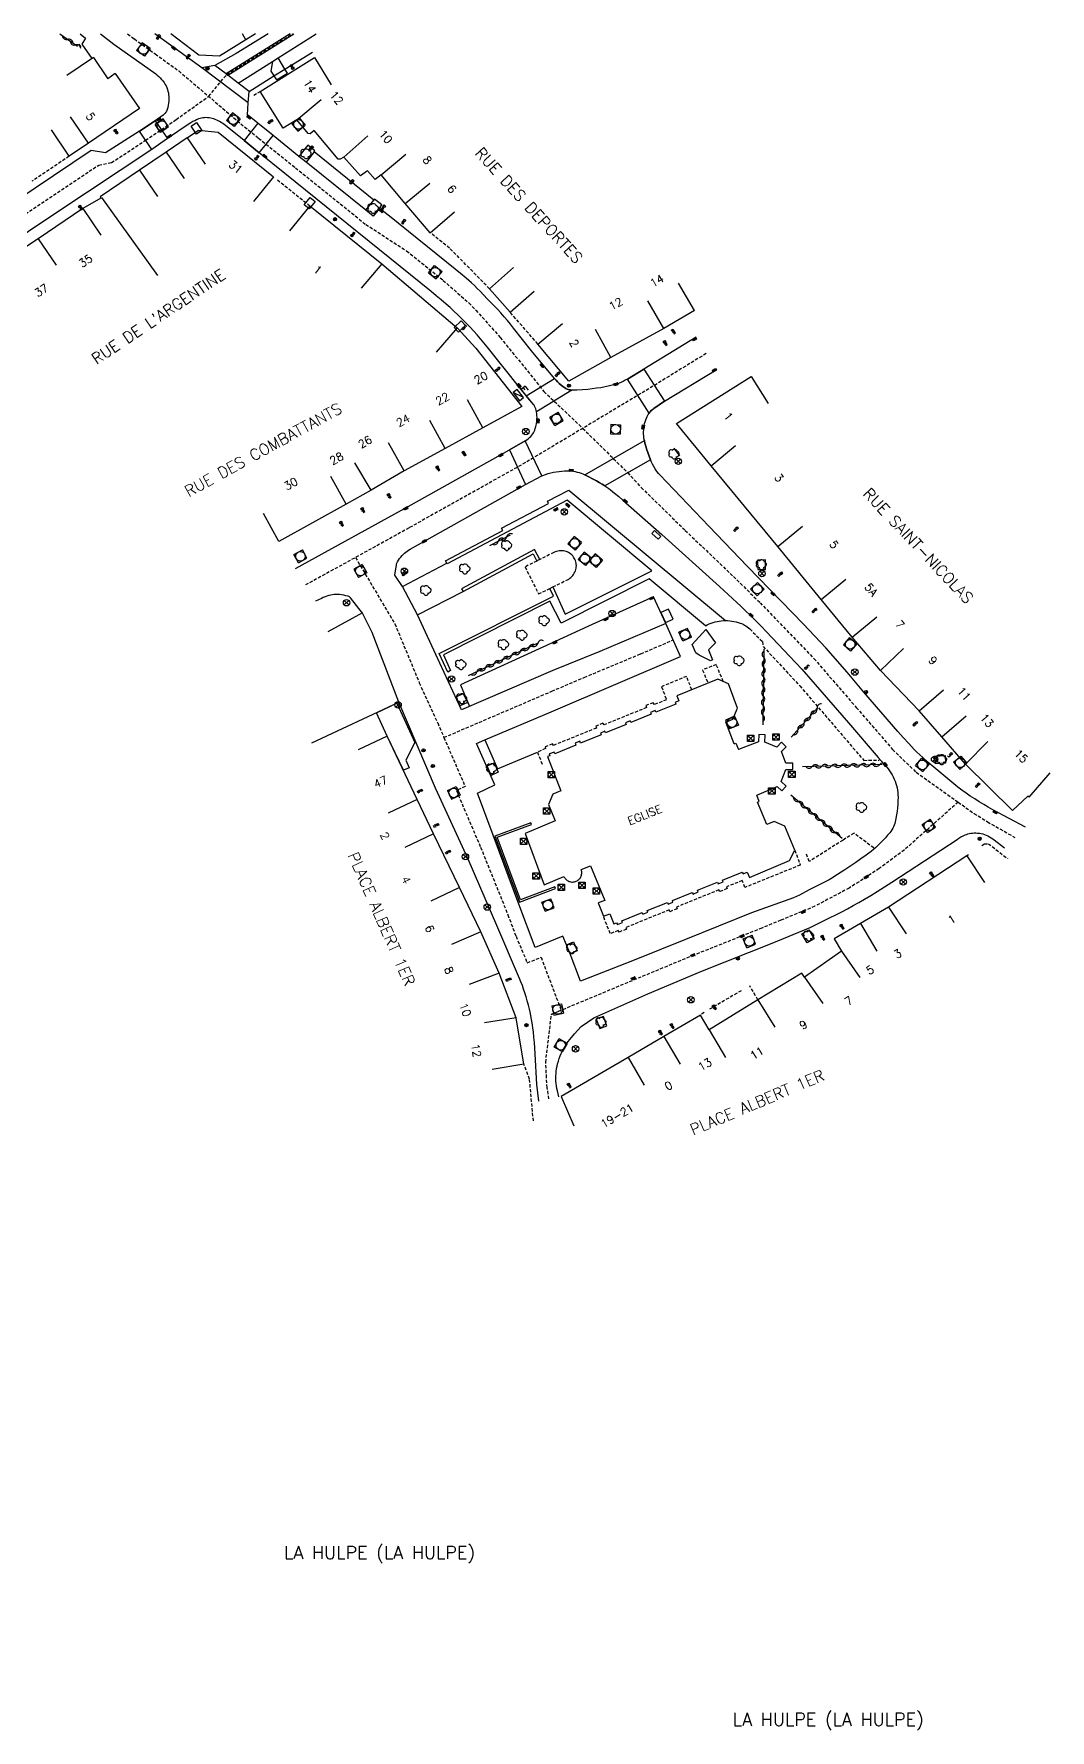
# Model space of a CAD drawing. Header units: millimetres. Extents: x 158294 to 159000, y 157011 to 158000.
# Drawn here: x 158500.6 to 158659.4, y 157735.1 to 158000 of the extents above; entities that cross this region are included whole.
import ezdxf
from ezdxf.enums import TextEntityAlignment as Align

# ---------------------------------------------------------------- set-up
doc = ezdxf.new("R2010")
doc.units = ezdxf.units.MM
doc.linetypes.add('DASHED', pattern=[0.75, 0.5, -0.25])
doc.layers.get('0').update_dxf_attribs({"linetype": 'CONTINUOUS'})
for name, color, linetype in [('W0001', 6, 'DASHED'), ('W0003', 5, 'CONTINUOUS'), ('W0004', 5, 'CONTINUOUS'), ('W0006', 2, 'CONTINUOUS'), ('W0008', 7, 'CONTINUOUS'), ('W0014', 7, 'CONTINUOUS'), ('W0020', 2, 'CONTINUOUS'), ('W0100', 7, 'CONTINUOUS'), ('W0103', 1, 'CONTINUOUS'), ('W0105', 7, 'CONTINUOUS'), ('W0112', 1, 'DASHED'), ('W0300', 7, 'CONTINUOUS'), ('W0310', 3, 'CONTINUOUS'), ('W0400', 7, 'CONTINUOUS'), ('W0420', 7, 'CONTINUOUS'), ('W0421', 7, 'CONTINUOUS'), ('W0424', 7, 'CONTINUOUS'), ('W0425', 7, 'CONTINUOUS'), ('W0430', 7, 'CONTINUOUS'), ('W0469', 7, 'CONTINUOUS'), ('W0492', 7, 'CONTINUOUS'), ('W0856', 7, 'CONTINUOUS'), ('W0980', 7, 'CONTINUOUS'), ('W0984', 7, 'CONTINUOUS'), ('W0989', 7, 'CONTINUOUS'), ('W0991', 7, 'CONTINUOUS'), ('W1102', 7, 'CONTINUOUS'), ('W1337', 1, 'CONTINUOUS'), ('W1471', 7, 'CONTINUOUS')]:
    doc.layers.add(name, color=color, linetype=linetype)
doc.styles.get("Standard").update_dxf_attribs({"font": 'romans.shx', "width": 0.85})

# ---------------------------------------------------------------- blocks, each defined once
blk = doc.blocks.new('T400')
for p, q in [((-0.15, 0.3), (0.15, 0.3)), ((-0.15, -0.25), (-0.15, 0.3)), ((-0.15, 0.15), (0.15, 0.15)), ((-0.15, 0), (0.15, 0)), ((0.15, 0.3), (0.15, -0.25)), ((-0.15, -0.15), (0.15, -0.15)), ((-0.15, -0.25), (-0.15, -0.3)), ((-0.15, -0.3), (0.15, -0.3)), ((0.15, -0.3), (0.15, -0.25))]:
    blk.add_line(p, q)
blk = doc.blocks.new('T425')
for p, q in [((-0.15, 0.6), (0.15, 0.6)), ((-0.15, 0.6), (-0.15, 0.3)), ((-0.15, 0.3), (0.15, 0.3)), ((-0.15, 0.15), (0.15, 0.15)), ((-0.15, -0.15), (-0.15, 0.15)), ((0, 0.45), (0.15, 0.45)), ((0.15, 0.45), (0.15, 0.3)), ((0.15, 0.15), (0.15, -0.15)), ((0.15, -0.15), (-0.15, -0.15))]:
    blk.add_line(p, q)
blk.add_ellipse((0, 0), major_axis=(-0.106, 0.106), ratio=1, start_param=3.926991, end_param=10.210176)
blk = doc.blocks.new('T420')
for p, q in [((0.75, 0.75), (-0.75, 0.75)), ((-0.75, 0.75), (-0.75, -0.75)), ((0.75, 0.75), (0.75, -0.75)), ((0.75, -0.75), (-0.75, -0.75))]:
    blk.add_line(p, q)
blk.add_ellipse((0, 0), major_axis=(-0.53, 0.53), ratio=1, start_param=3.926991, end_param=10.210176)
blk = doc.blocks.new('T300')
for p, q in [((-0.8, 0.51), (-0.86, 0.34)), ((-0.86, 0.34), (-0.86, 0.17)), ((-0.86, 0.17), (-0.74, 0.06)), ((-0.69, 0.63), (-0.8, 0.51)), ((-0.8, -0.06), (-0.74, 0.06)), ((-0.74, 0.06), (-0.69, 0.11)), ((-0.57, 0.69), (-0.69, 0.63)), ((-0.46, 0.69), (-0.57, 0.69)), ((-0.29, 0.63), (-0.46, 0.69)), ((-0.29, 0.63), (-0.17, 0.74)), ((-0.23, 0.57), (-0.29, 0.63)), ((-0.17, 0.74), (-0.06, 0.8)), ((-0.06, 0.8), (0.06, 0.8)), ((0.06, 0.8), (0.23, 0.74)), ((0.23, 0.74), (0.34, 0.63)), ((0.34, 0.63), (0.4, 0.51)), ((0.46, 0.46), (0.34, 0.46)), ((0.4, 0.51), (0.4, 0.46)), ((0.57, 0.4), (0.46, 0.46)), ((0.57, 0.4), (0.69, 0.29)), ((0.69, 0.29), (0.74, 0.17)), ((0.74, 0.06), (0.69, -0.17)), ((0.74, 0.17), (0.74, 0.06)), ((-0.8, -0.17), (-0.8, -0.06)), ((-0.8, -0.23), (-0.8, -0.17)), ((-0.74, -0.34), (-0.8, -0.23)), ((-0.69, -0.4), (-0.74, -0.34)), ((-0.51, -0.46), (-0.69, -0.4)), ((-0.4, -0.46), (-0.51, -0.46)), ((-0.4, -0.46), (-0.34, -0.46)), ((-0.34, -0.46), (-0.34, -0.4)), ((-0.34, -0.51), (-0.34, -0.46)), ((-0.29, -0.63), (-0.34, -0.51)), ((-0.17, -0.74), (-0.29, -0.63)), ((-0.06, -0.8), (-0.17, -0.74)), ((0.06, -0.8), (-0.06, -0.8)), ((0.17, -0.74), (0.06, -0.8)), ((0.23, -0.69), (0.17, -0.74)), ((0.29, -0.46), (0.23, -0.46)), ((0.29, -0.63), (0.23, -0.69)), ((0.46, -0.4), (0.29, -0.46)), ((0.34, -0.51), (0.29, -0.63)), ((0.34, -0.51), (0.34, -0.46)), ((0.57, -0.34), (0.46, -0.4)), ((0.63, -0.29), (0.57, -0.34)), ((0.69, -0.17), (0.63, -0.29))]:
    blk.add_line(p, q)
blk = doc.blocks.new('T469')
at = {"color": 0, "linetype": 'Continuous', "flags": 128}
for points in [[(-0.35, 0.35), (0.35, -0.35)], [(-0.35, -0.35), (0.35, 0.35)]]:
    blk.add_lwpolyline(points, dxfattribs=at)
at = {"color": 0, "linetype": 'Continuous'}
blk.add_circle((0, 0), 0.5, dxfattribs=at)
blk = doc.blocks.new('T424')
for p, q in [((-0.15, 0.61), (0.15, 0.61)), ((-0.15, 0.31), (-0.15, 0.61)), ((0, 0.46), (-0.15, 0.46)), ((0.15, 0.31), (-0.15, 0.31)), ((-0.15, 0.16), (0.15, 0.16)), ((-0.15, -0.14), (-0.15, 0.16)), ((0.15, 0.16), (0.15, -0.14)), ((0.15, -0.14), (-0.15, -0.14))]:
    blk.add_line(p, q)
blk.add_ellipse((0, 0.01), major_axis=(-0.106, 0.106), ratio=1, start_param=3.926991, end_param=10.210176)
blk = doc.blocks.new('T856')
for p, q in [((-0.125, 0), (0.125, 0)), ((0, 0.125), (0, -0.125))]:
    blk.add_line(p, q)
blk.add_ellipse((0, 0), major_axis=(-0.177, 0.177), ratio=1, start_param=3.9269908, end_param=10.2101761)
blk = doc.blocks.new('T1471')
at = {"color": 0, "linetype": 'Continuous', "flags": 128}
blk.add_lwpolyline([(-0.75, -0.5), (-0.75, 0.5), (0.75, 0.5), (0.75, -0.5), (-0.75, -0.5)], dxfattribs=at)
blk = doc.blocks.new('T430')
at = {"flags": 128}
for points in [[(0.8, 0.8), (-0.8, 0.8)], [(-0.8, 0.8), (-0.8, 0)], [(0.8, 0.8), (-0.8, 0)], [(-0.8, 0), (0.8, 0)], [(-0.4, 2.1), (0.4, 2.1)], [(-0.4, 2.1), (-0.4, 1.3)], [(-0.4, 1.7), (0, 1.7)], [(-0.4, 1.3), (0.4, 1.3)], [(0.8, 0), (0.8, 0.8)]]:
    blk.add_lwpolyline(points, dxfattribs=at)
blk = doc.blocks.new('T492')
for p, q in [((0, 0), (0, 1)), ((0, 1), (1, 1)), ((1, 1), (1, 0)), ((1, 0), (0, 0))]:
    blk.add_line(p, q)
at = {"flags": 128}
for points in [[(0.85, 0.15), (0.15, 0.85)], [(0.15, 0.15), (0.85, 0.85)]]:
    blk.add_lwpolyline(points, dxfattribs=at)
blk.add_ellipse((0.5, 0.5), major_axis=(-0.354, 0.354), ratio=1, start_param=3.926991, end_param=10.210176)
blk = doc.blocks.new('t310o')
at = {"color": 0, "linetype": 'Continuous'}
for centre, start, end in [((-0.5, 0.38), 216.8699, 323.1304), ((0.5, -0.37), 36.8699, 143.1303)]:
    blk.add_arc(centre, 0.625, start, end, dxfattribs=at)

msp = doc.modelspace()

# ---------------------------------------------------------------- linework, layer by layer
at = {"layer": 'W0001'}
for points in [[(158390.17, 157910.77), (158397.23, 157914.45), (158398.06, 157915.3), (158400.37, 157916.51), (158402.45, 157916.6), (158405.14, 157918.03), (158406.42, 157919.64), (158416.54, 157924.91), (158426.53, 157930.1), (158436.78, 157935.46), (158447.69, 157941.26), (158458.61, 157947.06), (158467.73, 157951.94), (158473.03, 157954.9), (158479.22, 157958.6), (158484.96, 157962.28), (158502.41, 157973.97), (158510.76, 157979.52), (158512.72, 157979.89), (158518.07, 157983.39), (158522.84, 157986.63), (158527.92, 157990.25), (158530.77, 157993.67), (158541.01, 158000)], [(158515.27, 158000), (158516.32, 157999.21), (158519.58, 157996.88), (158523.26, 157994.22), (158532.95, 157985.96), (158535.72, 157983.72), (158541.49, 157979.09), (158552.46, 157970.25), (158558.85, 157966.12), (158564.58, 157961.5), (158568.6, 157957.97), (158569.67, 157956.86), (158573.49, 157952.6), (158580.31, 157944.15), (158586.39, 157938.39), (158593.4, 157931.45), (158595.52, 157929.15), (158602.39, 157922.45), (158609.92, 157915.24), (158614.09, 157911.15), (158622.5, 157902.43), (158629.12, 157894.79), (158634.8, 157888.23), (158638.49, 157884.67), (158645.04, 157880), (158647.51, 157878.24), (158649.62, 157876.94), (158653.91, 157874.47)], [(158605.66, 157950.08), (158596.72, 157944.58), (158577.42, 157933.03), (158559.24, 157922.84), (158543.08, 157913.92)], [(158550.86, 157918.21), (158557.01, 157907.87), (158560.84, 157898.65), (158563.71, 157892.38), (158564.69, 157890.1), (158568, 157882.46), (158566.64, 157881.8), (158570.41, 157872.97), (158574.68, 157862.42), (158575.95, 157859.04), (158577.71, 157854.9), (158579.87, 157855.78), (158583, 157847.48)], [(158564.69, 157890.1), (158581.56, 157897.33), (158586.62, 157899.49), (158595.44, 157903.17), (158600.5, 157905.33)], [(158645.04, 157880), (158636.63, 157872.54), (158632.69, 157869.62), (158628.01, 157866.58), (158622.64, 157863.73), (158617.32, 157861.55), (158614.37, 157860.33), (158603.76, 157856.11), (158595.48, 157852.68), (158581.49, 157846.85), (158583, 157847.48)], [(158581.09, 157833.65), (158580.82, 157835.4), (158580.72, 157836.94), (158580.59, 157839.35), (158581.49, 157846.85)]]:
    msp.add_lwpolyline(points, dxfattribs=at)
at = {"layer": 'W0003'}
msp.add_lwpolyline([(158540.64, 158000), (158530.64, 157993.78), (158530.91, 157993.57), (158541.26, 158000)], dxfattribs=at)
at = {"layer": 'W0004'}
msp.add_lwpolyline([(158578.37, 157876.51), (158578.26, 157876.79), (158572.63, 157874.69), (158576.5, 157864.37), (158582.12, 157866.51), (158582.02, 157866.78), (158576.67, 157864.75), (158573.01, 157874.52)], close=True, dxfattribs=at)
at = {"layer": 'W0006'}
for points in [[(158532.56, 157992.31), (158537.91, 157995.71), (158538.77, 157996.24), (158544.72, 158000)], [(158537.91, 157995.71), (158537.62, 157994.2), (158538.54, 157992.83), (158540.23, 157993.88), (158539.84, 157994.5), (158538.77, 157996.24)], [(158552.46, 157972.46), (158553.72, 157974.02), (158544.4, 157981.56), (158543.17, 157979.96)], [(158599.35, 157907.9), (158597.41, 157912.09), (158587.84, 157907.73), (158581.39, 157904.78), (158567.28, 157898.32), (158568.69, 157894.94)], [(158571.08, 157889.74), (158573.05, 157885.21), (158579.29, 157887.81)]]:
    msp.add_lwpolyline(points, dxfattribs=at)
at = {"layer": 'W0008'}
for points in [[(158511.02, 158000), (158513.13, 157998.41), (158519.65, 157993.76), (158519.9, 157993.57), (158520.14, 157993.36), (158520.37, 157993.14), (158520.58, 157992.9), (158520.78, 157992.65), (158520.97, 157992.39), (158521.14, 157992.12), (158521.27, 157991.87), (158521.39, 157991.61), (158521.49, 157991.34), (158521.57, 157991.07), (158521.63, 157990.79), (158521.67, 157990.5), (158521.7, 157990.22), (158521.71, 157989.87), (158521.69, 157989.53), (158521.66, 157989.19), (158521.61, 157988.85), (158521.53, 157988.52), (158521.44, 157988.19), (158521.39, 157988.04), (158521.32, 157987.89), (158521.24, 157987.76), (158521.15, 157987.63), (158521.04, 157987.51), (158520.93, 157987.41), (158520.8, 157987.31), (158519.58, 157986.45), (158517.11, 157984.82), (158511.82, 157981.4), (158509.57, 157981.77), (158500.8, 157975.93), (158483.03, 157964)], [(158537.21, 158000), (158532.25, 157996.92), (158528.91, 157995.08), (158526.87, 157994.68), (158519.53, 158000)], [(158604.1, 157952.62), (158593.36, 157946.08), (158593.02, 157945.89), (158592.68, 157945.71), (158592.32, 157945.55), (158591.96, 157945.41), (158591.59, 157945.28), (158591.21, 157945.17), (158590.55, 157945.01), (158589.88, 157944.87), (158589.2, 157944.74), (158588.52, 157944.64), (158587.84, 157944.55), (158587.16, 157944.48), (158586.32, 157944.42), (158585.48, 157944.37), (158585.09, 157944.36), (158584.69, 157944.36), (158584.49, 157944.38), (158584.3, 157944.41), (158584.11, 157944.46), (158583.92, 157944.53), (158583.75, 157944.62), (158583.58, 157944.72), (158583.28, 157944.92), (158582.99, 157945.15), (158582.72, 157945.38), (158582.45, 157945.63), (158582.2, 157945.89), (158581.96, 157946.17), (158578.35, 157950.52), (158575.56, 157954.06), (158575.09, 157954.65), (158574.6, 157955.24), (158574.1, 157955.82), (158573.58, 157956.41), (158573.04, 157957), (158572.5, 157957.57), (158571.47, 157958.64), (158570.34, 157959.81), (158569.9, 157960.26), (158569.44, 157960.69), (158568.98, 157961.11), (158568.14, 157961.84), (158567.29, 157962.56), (158566.44, 157963.26), (158556.17, 157971.54), (158554.64, 157972.74), (158553.65, 157971.51), (158552.46, 157972.46), (158543.17, 157979.96), (158542.01, 157980.86), (158537.98, 157984.13), (158535.61, 157986.04), (158534.02, 157987.35), (158534.09, 157989.22), (158534.27, 157991.02), (158538.12, 157993.46), (158539.84, 157994.5), (158544.13, 157997.17)], [(158541.51, 157916.48), (158559.09, 157926.17), (158574.94, 157935.03), (158577.39, 157936.45), (158577.62, 157936.6), (158577.84, 157936.76), (158578.06, 157936.94), (158578.26, 157937.13), (158578.44, 157937.34), (158578.58, 157937.52), (158578.7, 157937.71), (158578.81, 157937.91), (158578.9, 157938.12), (158578.97, 157938.34), (158579.06, 157938.7), (158579.14, 157939.07), (158579.19, 157939.44), (158579.23, 157939.81), (158579.24, 157940.1), (158579.23, 157940.39), (158579.2, 157940.68), (158579.16, 157940.97), (158579.1, 157941.21), (158579.03, 157941.44), (158578.94, 157941.67), (158578.86, 157941.83), (158578.77, 157941.99), (158578.66, 157942.13), (158576.54, 157944.7), (158571.42, 157951.14), (158570.91, 157951.76), (158570.4, 157952.38), (158569.87, 157952.98), (158569.34, 157953.58), (158568.73, 157954.23), (158568.11, 157954.88), (158567.48, 157955.51), (158566.85, 157956.14), (158566.26, 157956.7), (158565.66, 157957.25), (158565.05, 157957.79), (158564.28, 157958.46), (158563.5, 157959.11), (158562.72, 157959.75), (158539.81, 157978.22), (158535.82, 157981.41), (158533.45, 157983.33), (158530.3, 157985.88), (158529.63, 157986.3), (158529.42, 157986.43), (158529.19, 157986.54), (158528.96, 157986.64), (158528.73, 157986.72), (158528.48, 157986.79), (158528.24, 157986.85), (158527.99, 157986.89), (158527.74, 157986.91), (158527.49, 157986.92), (158527.26, 157986.91), (158527.03, 157986.89), (158526.81, 157986.84), (158526.58, 157986.79), (158526.36, 157986.72), (158526.05, 157986.59), (158525.74, 157986.45), (158525.45, 157986.3), (158525.15, 157986.13), (158524.87, 157985.95), (158521.49, 157983.67), (158519.03, 157981.97), (158504.03, 157972.01), (158486.89, 157960.56)], [(158655.56, 157876.09), (158650.48, 157878.81), (158649.75, 157879.21), (158649.04, 157879.63), (158648.33, 157880.06), (158647.62, 157880.5), (158646.93, 157880.95), (158646.27, 157881.41), (158645.62, 157881.88), (158644.98, 157882.36), (158644.35, 157882.86), (158643.73, 157883.37), (158642.49, 157884.41), (158641.25, 157885.45), (158640.37, 157886.21), (158639.5, 157886.96), (158639.04, 157887.37), (158638.6, 157887.79), (158638.17, 157888.23), (158637.31, 157889.15), (158636.46, 157890.09), (158635.63, 157891.04), (158630.32, 157897.2), (158627.68, 157900.29), (158624.37, 157904.11), (158620.88, 157907.8), (158612.11, 157916.8), (158606.06, 157923.09), (158598.4, 157931.13), (158598.2, 157931.35), (158598.01, 157931.59), (158597.83, 157931.83), (158597.67, 157932.08), (158597.47, 157932.42), (158597.29, 157932.77), (158597.12, 157933.12), (158596.96, 157933.48), (158596.74, 157934.04), (158596.54, 157934.6), (158596.35, 157935.17), (158596.22, 157935.61), (158596.1, 157936.06), (158596.01, 157936.51), (158595.95, 157936.84), (158595.91, 157937.17), (158595.89, 157937.51), (158595.89, 157937.84), (158595.9, 157938.18), (158595.93, 157938.51), (158595.98, 157938.84), (158596.04, 157939.14), (158596.12, 157939.43), (158596.22, 157939.71), (158596.33, 157939.99), (158596.46, 157940.26), (158596.6, 157940.53), (158596.76, 157940.78), (158596.86, 157940.92), (158596.96, 157941.04), (158597.08, 157941.16), (158597.21, 157941.29), (158597.36, 157941.4), (158597.51, 157941.51), (158599.17, 157942.61), (158607.22, 157947.53)], [(158580.01, 157930.99), (158580.55, 157931.19), (158580.97, 157931.32), (158581.39, 157931.43), (158581.82, 157931.52), (158582.24, 157931.6), (158582.68, 157931.66), (158583.11, 157931.71), (158583.55, 157931.74), (158583.98, 157931.76), (158584.3, 157931.75), (158584.61, 157931.73), (158584.92, 157931.69), (158585.22, 157931.64), (158585.53, 157931.57), (158585.83, 157931.49), (158586.12, 157931.39), (158586.41, 157931.27), (158586.7, 157931.14), (158587.31, 157930.83), (158587.91, 157930.52), (158588.51, 157930.19), (158588.96, 157929.94), (158589.4, 157929.68), (158589.84, 157929.41), (158590.14, 157929.22), (158590.43, 157929.01), (158590.71, 157928.79), (158591.36, 157928.26), (158592, 157927.73), (158592.64, 157927.18), (158598.72, 157921.82), (158607.73, 157913.67), (158609.08, 157912.44), (158610.43, 157911.21), (158611.07, 157910.61), (158611.7, 157910.01), (158612.57, 157909.16), (158613.43, 157908.3), (158614.24, 157907.47), (158615.04, 157906.64), (158620.63, 157900.75), (158627.92, 157892.37), (158632.54, 157887), (158633.88, 157885.46), (158634.11, 157885.18), (158634.33, 157884.89), (158634.54, 157884.58), (158634.73, 157884.27), (158634.9, 157883.94), (158635.05, 157883.61), (158635.19, 157883.27), (158635.31, 157882.93), (158635.41, 157882.58), (158635.49, 157882.23), (158635.56, 157881.87), (158635.61, 157881.52), (158635.63, 157881.15), (158635.64, 157880.79), (158635.63, 157880.24), (158635.61, 157879.68), (158635.56, 157879.12), (158635.5, 157878.57), (158635.42, 157878.02), (158635.32, 157877.47), (158635.21, 157876.93), (158635.14, 157876.66), (158635.05, 157876.4), (158634.95, 157876.15), (158634.83, 157875.91), (158634.69, 157875.67), (158634.54, 157875.44), (158634.37, 157875.23), (158634.02, 157874.82), (158633.66, 157874.41), (158633.29, 157874.02), (158632.92, 157873.64), (158632.53, 157873.26), (158632.17, 157872.93), (158631.81, 157872.61), (158631.44, 157872.31), (158631.06, 157872.01), (158630.67, 157871.72), (158629.85, 157871.14), (158629.03, 157870.57), (158627.33, 157869.44), (158625.62, 157868.32), (158625.38, 157868.17), (158625.13, 157868.02), (158624.88, 157867.89), (158623.34, 157867.08), (158621.78, 157866.28), (158620.23, 157865.49), (158619.33, 157865.04), (158612.74, 157862.69), (158602.41, 157858.54), (158594.42, 157855.31), (158586.05, 157852.05), (158584.4, 157856.3), (158583.83, 157857.73), (158583.25, 157859.08), (158578.93, 157857.32), (158576.37, 157864.08), (158572.37, 157874.85), (158569.91, 157881.41), (158572.62, 157882.72), (158569.78, 157889.16), (158571.08, 157889.74), (158581.43, 157894.11), (158601.66, 157902.76), (158599.35, 157907.9), (158589.05, 157903.54), (158581.69, 157900.55), (158567.43, 157894.4), (158564.05, 157901.71), (158560.55, 157909.25), (158558.22, 157913.7), (158557.02, 157915.47), (158557.26, 157917.08), (158557.28, 157917.21), (158557.32, 157917.33), (158557.37, 157917.45), (158557.43, 157917.56), (158557.6, 157917.81), (158557.77, 157918.05), (158557.96, 157918.29), (158558.15, 157918.51), (158558.33, 157918.7), (158558.52, 157918.88), (158558.72, 157919.05), (158558.94, 157919.21), (158559.16, 157919.36), (158559.4, 157919.5), (158577.45, 157929.61), (158580.01, 157930.99)], [(158579.53, 157833.31), (158579.2, 157835.9), (158578.94, 157840.71), (158578.89, 157841.57), (158578.83, 157842.43), (158578.75, 157843.28), (158578.66, 157844.14), (158578.6, 157844.68), (158578.52, 157845.23), (158578.43, 157845.77), (158578.33, 157846.31), (158578.2, 157846.97), (158578.04, 157847.64), (158577.88, 157848.3), (158577.7, 157848.96), (158577.52, 157849.61), (158577.33, 157850.19), (158577.14, 157850.77), (158576.94, 157851.34), (158576.72, 157851.91), (158576.49, 157852.47), (158572.98, 157860.75), (158568.45, 157871.09), (158563.38, 157882.19), (158557.63, 157895.6), (158553.47, 157906.5), (158551.97, 157909.54), (158550.07, 157911.92), (158550, 157912), (158549.91, 157912.06), (158549.82, 157912.12), (158549.72, 157912.15), (158549.38, 157912.24), (158549.04, 157912.32), (158548.7, 157912.37), (158548.36, 157912.41), (158548.09, 157912.43), (158547.81, 157912.43), (158547.54, 157912.42), (158547.27, 157912.39), (158547, 157912.34), (158546.7, 157912.27), (158546.4, 157912.18), (158546.11, 157912.08), (158545.83, 157911.97), (158545.55, 157911.83), (158544.64, 157911.37)], [(158582.65, 157833.99), (158582.43, 157834.89), (158582.34, 157835.27), (158582.28, 157835.65), (158582.23, 157836.04), (158582.19, 157836.43), (158582.18, 157836.82), (158582.18, 157837.21), (158582.2, 157837.6), (158582.24, 157837.99), (158582.3, 157838.37), (158582.37, 157838.76), (158582.46, 157839.14), (158582.57, 157839.55), (158582.71, 157839.95), (158582.86, 157840.35), (158583.02, 157840.74), (158583.2, 157841.13), (158583.4, 157841.51), (158583.61, 157841.88), (158583.84, 157842.24), (158584.08, 157842.59), (158584.34, 157842.93), (158584.61, 157843.26), (158585.11, 157843.83), (158585.62, 157844.38), (158586.15, 157844.93), (158588.1, 157846.3), (158588.1, 157846.29), (158596.55, 157850.05), (158605.11, 157853.67), (158615.99, 157857.97), (158621.9, 157860.41), (158625.05, 157861.97), (158625.95, 157862.42), (158626.85, 157862.88), (158627.73, 157863.35), (158628.63, 157863.84), (158629.52, 157864.34), (158630.4, 157864.85), (158631.39, 157865.44), (158632.38, 157866.04), (158633.54, 157866.78), (158634.7, 157867.52), (158644.86, 157874.18), (158645.17, 157874.38), (158645.48, 157874.56), (158645.8, 157874.72), (158646.13, 157874.88), (158646.34, 157874.96), (158646.56, 157875.04), (158646.77, 157875.09), (158647, 157875.14), (158647.27, 157875.17), (158647.54, 157875.19), (158647.81, 157875.19), (158648.08, 157875.18), (158648.35, 157875.15), (158648.62, 157875.1), (158648.89, 157875.03), (158649.16, 157874.95), (158649.43, 157874.85), (158649.7, 157874.73), (158649.95, 157874.6), (158650.2, 157874.45), (158650.44, 157874.29), (158650.68, 157874.12), (158652.27, 157872.84)]]:
    msp.add_lwpolyline(points, dxfattribs=at)
at = {"layer": 'W0014'}
for points in [[(158507.84, 158000), (158508.7, 157999.35), (158508.09, 157998.39), (158509.69, 157996.17)], [(158534.09, 157989.22), (158526.87, 157994.68)], [(158534.27, 157991.02), (158532.56, 157992.31), (158530.91, 157993.57), (158530.64, 157993.78), (158528.91, 157995.08)], [(158544.4, 157981.56), (158544.51, 157981.72), (158543.4, 157982.62), (158542.01, 157980.86)], [(158517.14, 157978.73), (158510.95, 157974.56), (158511.08, 157974.35), (158508.29, 157972.73)], [(158554.64, 157972.74), (158554.99, 157973.28), (158553.86, 157974.19), (158553.72, 157974.02)], [(158600.63, 157935.28), (158601.51, 157934.08)], [(158558.22, 157913.7), (158565.12, 157917.32)], [(158560.55, 157909.25), (158567.69, 157912.92)], [(158551.98, 157909.55), (158546.54, 157906.61)]]:
    msp.add_lwpolyline(points, dxfattribs=at)
for points in [[(158613.73, 157916.32), (158614.94, 157916.36), (158614.93, 157917.84), (158613.69, 157917.81)], [(158568.36, 157895.57), (158567.25, 157895.04), (158566.61, 157896.44), (158567.7, 157896.95)], [(158642.99, 157887.27), (158643.06, 157886.07), (158641.48, 157885.98), (158641.41, 157887.17)], [(158572.05, 157884.18), (158571.42, 157885.66), (158572.54, 157886.13), (158573.17, 157884.66)], [(158584.4, 157856.3), (158583.83, 157857.73), (158584.94, 157858.2), (158585.52, 157856.75)], [(158621.69, 157860.05), (158622.54, 157858.63), (158621.44, 157858.03), (158620.62, 157859.41)], [(158589.61, 157846.51), (158588.48, 157846.09), (158589.05, 157844.63), (158590.15, 157845.04)]]:
    msp.add_lwpolyline(points, close=True, dxfattribs=at)
at = {"layer": 'W0020'}
for points in [[(158519.58, 157986.45), (158521.49, 157983.67), (158519.03, 157981.97), (158517.11, 157984.82)], [(158537.98, 157984.13), (158535.61, 157986.04), (158533.45, 157983.33), (158535.82, 157981.41)], [(158579.16, 157940.97), (158579.1, 157941.21), (158579.03, 157941.44), (158578.94, 157941.67), (158578.86, 157941.83), (158578.77, 157941.99), (158578.66, 157942.13), (158577.56, 157943.47), (158581.96, 157946.17), (158582.2, 157945.89), (158582.45, 157945.63), (158582.72, 157945.38), (158582.99, 157945.15), (158583.28, 157944.92), (158583.58, 157944.72), (158583.75, 157944.62), (158583.92, 157944.53), (158584.11, 157944.46), (158584.3, 157944.41), (158584.49, 157944.38), (158584.69, 157944.36)], [(158599.17, 157942.61), (158597.51, 157941.51), (158597.36, 157941.4), (158597.21, 157941.29), (158597.08, 157941.16), (158596.96, 157941.04), (158596.86, 157940.92), (158596.76, 157940.78), (158593.36, 157946.08), (158595.94, 157947.65)], [(158577.39, 157936.45), (158574.94, 157935.03), (158577.45, 157929.61), (158580.01, 157930.99)], [(158589.84, 157929.41), (158589.4, 157929.68), (158588.96, 157929.94), (158588.51, 157930.19), (158587.91, 157930.52), (158587.31, 157930.83), (158586.7, 157931.14), (158596.01, 157936.47), (158596.1, 157936.06), (158596.22, 157935.61), (158596.35, 157935.17), (158596.54, 157934.6), (158596.74, 157934.04), (158596.96, 157933.48)]]:
    msp.add_lwpolyline(points, close=True, dxfattribs=at)
at = {"layer": 'W0100'}
for points in [[(158535.26, 158000), (158533.76, 157999.09), (158529.62, 157996.53), (158526.4, 157996.68), (158522.04, 158000)], [(158509.93, 157996.33), (158505.79, 157993.52)], [(158509.93, 157996.33), (158512.19, 157993)], [(158562.56, 157968.94), (158558.65, 157973.51), (158558.64, 157973.5), (158554.87, 157978.01), (158553.95, 157977.24), (158552.72, 157978.64), (158551.66, 157977.82), (158549.06, 157980.76), (158548.48, 157980.44), (158548.18, 157980.43), (158544.43, 157984.9), (158543.77, 157984.39), (158543.46, 157984.44), (158541.68, 157986.56), (158539.59, 157985.26), (158535.99, 157991.03), (158544.44, 157996.31)], [(158544.44, 157996.31), (158547.09, 157992.07)], [(158513.34, 157993.8), (158517.11, 157988.35), (158509.14, 157982.92)], [(158513.34, 157993.8), (158512.19, 157993)], [(158524.57, 157983.77), (158526.32, 157984.99), (158529.43, 157984.65), (158538.05, 157977.7)], [(158538.05, 157977.7), (158534.91, 157973.81)], [(158508.29, 157972.73), (158501.29, 157968), (158494.56, 157963.57)], [(158508.29, 157972.73), (158511.09, 157968.59)], [(158543.72, 157973.14), (158540.58, 157969.25)], [(158543.72, 157973.14), (158554.98, 157964.1)], [(158562.56, 157968.94), (158566.36, 157972.2)], [(158501.29, 157968), (158504.09, 157963.86)], [(158603.86, 157956.78), (158601.33, 157961.09)], [(158603.86, 157956.78), (158599.07, 157953.98), (158590.79, 157949.46), (158584.19, 157945.77), (158579.36, 157951.56)], [(158566.74, 157954.07), (158569.67, 157950.91), (158576.86, 157941.8), (158570.76, 157938.45), (158564.87, 157935.25), (158558.46, 157931.73), (158553.31, 157928.71), (158549.42, 157926.52), (158538.91, 157920.7)], [(158579.36, 157951.56), (158583.2, 157954.77)], [(158601.02, 157939.16), (158612.67, 157946.5)], [(158612.67, 157946.5), (158615.34, 157942.28)], [(158628.46, 157905.79), (158623.63, 157911.66), (158616.87, 157919.93), (158606.42, 157932.52), (158601.02, 157939.16)], [(158538.91, 157920.7), (158536.49, 157925.07)], [(158632.89, 157900.54), (158628.46, 157905.79)], [(158656.12, 157880.8), (158655.93, 157880.96), (158653.52, 157878.7), (158646.19, 157885.92), (158642.5, 157890.21), (158638.97, 157894.28), (158632.89, 157900.54)], [(158610.04, 157889.1), (158608.75, 157892.47), (158609.81, 157892.96), (158610.58, 157894.67), (158609.15, 157898.46), (158607.48, 157899.22), (158601.1, 157896.6), (158601.37, 157895.84), (158600.82, 157895.55), (158600.91, 157895.29), (158597.82, 157894.03), (158597.71, 157894.29), (158596.99, 157893.98), (158597.09, 157893.73), (158593.9, 157892.43), (158593.79, 157892.71), (158593.05, 157892.41), (158593.17, 157892.13), (158589.96, 157890.82), (158589.83, 157891.11), (158589.14, 157890.8), (158589.27, 157890.53), (158586.05, 157889.22), (158585.93, 157889.51), (158585.18, 157889.22), (158585.3, 157888.91), (158582, 157887.56), (158581.91, 157887.83), (158581.17, 157887.57), (158581.19, 157887.52), (158581.14, 157887.5), (158581.23, 157887.26), (158580.85, 157887.11), (158582.97, 157881.76), (158581.73, 157881.23), (158581.04, 157879.62), (158582.09, 157877.07), (158577.37, 157875.11), (158580.34, 157867.11), (158583.44, 157868.36), (158583.49, 157868.28), (158583.56, 157868.16), (158583.64, 157868.05), (158583.74, 157867.95), (158583.85, 157867.85), (158583.97, 157867.76), (158584.09, 157867.69), (158584.23, 157867.63), (158584.36, 157867.58), (158584.51, 157867.54), (158584.65, 157867.52), (158584.8, 157867.52), (158584.94, 157867.53), (158585.09, 157867.56), (158585.23, 157867.6), (158585.37, 157867.65), (158585.5, 157867.72), (158585.62, 157867.8), (158585.74, 157867.89), (158585.84, 157867.99), (158585.93, 157868.09), (158586.01, 157868.2), (158586.07, 157868.32), (158586.13, 157868.45), (158586.17, 157868.58), (158586.2, 157868.71), (158586.22, 157868.84), (158586.23, 157868.98), (158586.23, 157869.11), (158586.21, 157869.25), (158586.18, 157869.38), (158586.15, 157869.46), (158587.61, 157870.05), (158589.81, 157864.63), (158588.81, 157864.25), (158589.6, 157862.18), (158590.62, 157862.54), (158591.26, 157861), (158591.66, 157861.14), (158591.79, 157860.9), (158592.57, 157861.22), (158592.49, 157861.48), (158595.68, 157862.76), (158595.79, 157862.51), (158596.57, 157862.82), (158596.46, 157863.08), (158599.6, 157864.34), (158599.71, 157864.08), (158600.48, 157864.4), (158600.38, 157864.65), (158603.5, 157865.91), (158603.61, 157865.65), (158604.39, 157865.98), (158604.29, 157866.23), (158607.45, 157867.5), (158607.55, 157867.25), (158608.3, 157867.54), (158608.2, 157867.8), (158611.31, 157869.05), (158611.43, 157868.8), (158612.06, 157869.04), (158612.42, 157868.22), (158618.71, 157870.86), (158619.51, 157872.52), (158617.95, 157876.27), (158616.28, 157877), (158615.14, 157876.5), (158613.71, 157879.99), (158613.96, 157880.11), (158613.6, 157881.08), (158616.77, 157882.46), (158617.5, 157881.77), (158618.17, 157882.49), (158617.37, 157883.25), (158618.12, 157885.11), (158619.21, 157885.1), (158619.22, 157886.1), (158618.12, 157886.11), (158617.43, 157887.92), (158618.16, 157888.65), (158617.45, 157889.36), (158616.7, 157888.61), (158614.85, 157889.39), (158614.9, 157890.51), (158613.9, 157890.55), (158613.85, 157889.44), (158610.73, 157888.2)], [(158555.82, 157890.32), (158551.3, 157888.19)], [(158577.19, 157839.05), (158575.98, 157846.33), (158573.32, 157853.3), (158570.47, 157859.76), (158567.12, 157866.69), (158563.07, 157875.07), (158560.5, 157880.43), (158555.82, 157890.32)], [(158610.04, 157889.1), (158610.29, 157889.21)], [(158610.29, 157889.21), (158610.73, 157888.2)], [(158656.12, 157880.8), (158659.4, 157884.56)], [(158646.41, 157871.62), (158634.15, 157863.59), (158629.8, 157861.03), (158625.69, 157858.63)], [(158646.41, 157871.62), (158649.15, 157867.44)], [(158625.69, 157858.63), (158626.81, 157856.72)], [(158626.81, 157856.72), (158621.02, 157852.65), (158620.63, 157853.29), (158613.76, 157849.12), (158606.14, 157844.42), (158604.77, 157846.74), (158599.07, 157843.38), (158593.48, 157840.11), (158583.01, 157834.04)], [(158577.19, 157839.05), (158572.25, 157838.24)], [(158583.01, 157834.04), (158584.97, 157829.46)]]:
    msp.add_lwpolyline(points, dxfattribs=at)
at = {"layer": 'W0103'}
for points in [[(158506.13, 157980.88), (158503.35, 157985.04)], [(158509.14, 157982.92), (158506.13, 157980.88)], [(158524.57, 157983.77), (158521.29, 157981.54), (158517.14, 157978.73)], [(158517.14, 157978.73), (158519.94, 157974.59)], [(158554.98, 157964.1), (158566.74, 157954.07)], [(158571.81, 157960.2), (158575.57, 157963.5)], [(158575.04, 157956.52), (158571.81, 157960.2)], [(158575.04, 157956.52), (158578.8, 157959.81)]]:
    msp.add_lwpolyline(points, dxfattribs=at)
at = {"layer": 'W0105'}
for points in [[(158605.56, 157907.53), (158596.74, 157914.87), (158582.99, 157907.96), (158581.26, 157911.4), (158564.61, 157902.99), (158565.74, 157900.57), (158565.32, 157900.32), (158563.95, 157903.23), (158581.8, 157912.19), (158581.26, 157913.39), (158581.7, 157913.61), (158583.65, 157909.34), (158597.17, 157916.11), (158583.97, 157927.17), (158565.17, 157917.25), (158564.94, 157917.67), (158573.88, 157922.41), (158573.71, 157922.78), (158581.03, 157926.67), (158580.86, 157927.01), (158584.19, 157928.74), (158608.67, 157908.37)], [(158579.67, 157917.9), (158578.84, 157919.49), (158567.42, 157913.34), (158567.67, 157912.92), (158578.63, 157918.8), (158579.21, 157917.66)]]:
    msp.add_lwpolyline(points, dxfattribs=at)
for points in [[(158607.1, 157904.88), (158606.02, 157903.77), (158606.65, 157902.23), (158606.32, 157902.07), (158604.58, 157902.98), (158604.05, 157903.33), (158603.48, 157904.62), (158605.6, 157906.95)], [(158559.24, 157885.35), (158558.35, 157884.97), (158555.82, 157890.32), (158554.13, 157893.96), (158557.35, 157895.47), (158560.13, 157889.33), (158558.72, 157886.58)]]:
    msp.add_lwpolyline(points, close=True, dxfattribs=at)
at = {"layer": 'W0112'}
for points in [[(158507.64, 157998.4), (158507.98, 157997.95)], [(158534.98, 157990.44), (158535.99, 157991.03)], [(158506.13, 157980.88), (158500.3, 157976.98)], [(158538.68, 157977.21), (158543.72, 157973.14)], [(158571.81, 157960.2), (158565.57, 157966.56), (158562.56, 157968.94)], [(158579.36, 157951.56), (158575.04, 157956.52)], [(158605.56, 157907.53), (158605.84, 157907.68), (158606.14, 157907.83), (158606.44, 157907.95), (158606.75, 157908.06), (158607.06, 157908.16), (158607.38, 157908.23), (158607.7, 157908.29), (158608.02, 157908.33), (158608.35, 157908.36), (158608.67, 157908.37), (158609.01, 157908.36), (158609.34, 157908.33), (158609.67, 157908.29), (158610, 157908.24), (158610.33, 157908.17), (158610.65, 157908.08), (158610.97, 157907.98), (158611.21, 157907.89), (158611.44, 157907.78), (158611.66, 157907.66), (158611.88, 157907.53), (158612.08, 157907.38), (158612.28, 157907.22), (158612.47, 157907.05), (158614.48, 157905.07), (158614.56, 157904.33), (158620.29, 157898.17), (158630.3, 157886.53), (158632.68, 157886.54)], [(158608.34, 157898.83), (158607.22, 157901.5), (158605.1, 157900.64), (158605.94, 157898.58)], [(158603.42, 157897.55), (158602.59, 157899.65), (158598.69, 157898.03), (158599.47, 157895.99), (158597.6, 157895.25), (158597.38, 157895.53), (158596.23, 157895.1), (158596.36, 157894.78), (158589.74, 157892.09), (158589.53, 157892.35), (158588.42, 157891.86), (158588.51, 157891.58), (158581.8, 157888.87), (158581.64, 157889.11), (158580.51, 157888.63), (158580.56, 157888.38), (158579.29, 157887.81), (158580.1, 157885.8)], [(158631.84, 157872.85), (158628.77, 157875.15), (158627.05, 157874.07), (158621.77, 157870.72), (158621.27, 157872.01)], [(158619.51, 157872.52), (158620.37, 157870.17), (158611.72, 157866.68), (158611.31, 157867.74), (158608.86, 157866.79), (158608.96, 157866.49), (158607.82, 157866.04), (158607.66, 157866.29), (158601.04, 157863.62), (158601.12, 157863.35), (158599.97, 157862.88), (158599.9, 157863.17), (158593.1, 157860.41), (158593.21, 157860.15), (158592.06, 157859.7), (158591.93, 157859.93), (158590.69, 157859.47)], [(158646.65, 157871.78), (158646.41, 157871.62)], [(158648.74, 157873.24), (158649.14, 157873.51), (158649.76, 157873.51), (158652.74, 157871.22)], [(158590.67, 157859.46), (158589.6, 157862.18)], [(158611.13, 157850.55), (158606.2, 157847.64)], [(158613.76, 157849.12), (158612.47, 157851.3)], [(158605.37, 157847.16), (158604.77, 157846.74)], [(158578.66, 157830.21), (158578.07, 157836.73), (158577.19, 157839.05)]]:
    msp.add_lwpolyline(points, dxfattribs=at)
msp.add_lwpolyline([(158581.26, 157913.39), (158581.7, 157913.61), (158584.01, 157914.75), (158584.19, 157914.85), (158584.37, 157914.97), (158584.53, 157915.1), (158584.69, 157915.25), (158584.83, 157915.4), (158584.95, 157915.57), (158585.06, 157915.75), (158585.16, 157915.94), (158585.24, 157916.13), (158585.3, 157916.33), (158585.34, 157916.53), (158585.37, 157916.73), (158585.38, 157916.94), (158585.37, 157917.14), (158585.34, 157917.35), (158585.29, 157917.55), (158585.23, 157917.74), (158585.15, 157917.93), (158585.05, 157918.12), (158584.94, 157918.29), (158584.81, 157918.46), (158584.66, 157918.61), (158584.5, 157918.75), (158584.33, 157918.87), (158584.15, 157918.98), (158583.97, 157919.08), (158583.77, 157919.15), (158583.56, 157919.21), (158583.35, 157919.25), (158583.13, 157919.27), (158582.91, 157919.27), (158582.7, 157919.26), (158582.48, 157919.22), (158582.27, 157919.17), (158582.07, 157919.1), (158581.87, 157919.01), (158579.67, 157917.9), (158579.21, 157917.66), (158577.37, 157916.75), (158579.48, 157912.52)], close=True, dxfattribs=at)
at = {"layer": 'W0310'}
for points in [[(158504.67, 158000), (158507.41, 157998.07)], [(158575.02, 157921.7), (158571.83, 157920.04)], [(158579.38, 157904.82), (158568.47, 157899.72)], [(158614.66, 157903.91), (158614.52, 157892.08)], [(158623.08, 157894.71), (158618.96, 157890.16)], [(158633.16, 157885.86), (158620.74, 157885.54)], [(158626.9, 157874.32), (158618.91, 157881.08)]]:
    msp.add_lwpolyline(points, dxfattribs=at)
at = {"layer": 'W0421'}
for points in [[(158597.59, 157922.43), (158598.58, 157921.51), (158598.15, 157921.06), (158597.16, 157921.98)], [(158600.5, 157908.58), (158599.77, 157910.17), (158598.6, 157909.63), (158599.32, 157908.05)]]:
    msp.add_lwpolyline(points, close=True, dxfattribs=at)
at = {"layer": 'W1102'}
for points in [[(158533.76, 157999.09), (158533.21, 158000)], [(158541.68, 157986.56), (158545.5, 157989.78)], [(158509.14, 157982.92), (158506.33, 157987.06)], [(158524.57, 157983.77), (158527.38, 157979.63)], [(158549.06, 157980.76), (158552.8, 157984.07)], [(158521.29, 157981.54), (158524.11, 157977.41)], [(158554.87, 157978.01), (158558.71, 157981.21)], [(158558.65, 157973.51), (158562.48, 157976.7)], [(158554.98, 157964.1), (158551.74, 157960.3)], [(158599.07, 157953.98), (158596.55, 157958.3)], [(158566.74, 157954.07), (158563.5, 157950.27)], [(158590.79, 157949.46), (158588.39, 157953.84)], [(158570.76, 157938.45), (158568.35, 157942.84)], [(158564.87, 157935.25), (158562.48, 157939.64)], [(158558.46, 157931.73), (158556.05, 157936.12)], [(158606.42, 157932.52), (158610.27, 157935.72)], [(158553.31, 157928.71), (158550.78, 157933.01)], [(158549.42, 157926.52), (158547, 157930.89)], [(158616.87, 157919.93), (158620.74, 157923.09)], [(158623.63, 157911.66), (158627.48, 157914.84)], [(158628.46, 157905.79), (158632.32, 157908.97)], [(158632.89, 157900.54), (158636.48, 157904.02)], [(158638.97, 157894.28), (158642.74, 157897.56)], [(158642.5, 157890.21), (158646.3, 157893.47)], [(158646.19, 157885.92), (158649.69, 157889.48)], [(158560.5, 157880.43), (158555.98, 157878.29)], [(158563.07, 157875.07), (158558.57, 157872.9)], [(158567.12, 157866.69), (158562.62, 157864.52)], [(158634.15, 157863.59), (158636.89, 157859.41)], [(158629.8, 157861.03), (158632.33, 157856.72)], [(158570.47, 157859.76), (158565.89, 157857.75)], [(158626.81, 157856.72), (158629.68, 157852.63)], [(158573.32, 157853.3), (158568.65, 157851.51)], [(158621.02, 157852.65), (158623.89, 157848.56)], [(158613.76, 157849.12), (158616.39, 157844.86)], [(158575.98, 157846.33), (158571.05, 157845.52)], [(158599.07, 157843.38), (158601.6, 157839.07)], [(158606.14, 157844.42), (158608.67, 157840.11)], [(158593.48, 157840.11), (158596, 157835.8)]]:
    msp.add_lwpolyline(points, dxfattribs=at)
at = {"layer": 'W1337'}
for points in [[(158519.99, 157962.29), (158511.22, 157974.46)], [(158544.05, 157889.24), (158557.63, 157895.6)]]:
    msp.add_lwpolyline(points, dxfattribs=at)

# ---------------------------------------------------------------- block references
at = {"layer": 'W0300'}
for p in [(158543.17, 157981.27), (158553.66, 157972.73), (158600.67, 157934.35), (158574.52, 157920.08), (158567.97, 157916.42), (158614.32, 157917.08), (158561.88, 157913.06), (158580.37, 157908.33), (158576.9, 157906.07), (158574.03, 157904.61), (158610.83, 157902.07), (158567.37, 157901.46), (158567.49, 157896.16), (158642.46, 157886.63), (158572.17, 157885.22), (158629.96, 157879.16), (158584.72, 157857.09), (158621.71, 157859.09), (158589.27, 157845.6)]:
    msp.add_blockref('T300', p, dxfattribs=at)
at = {"layer": 'W0310'}
for p, rotation in [((158505.9, 157999.14), 324.9379205760774), ((158507.12, 157998.28), 324.9379205760774), ((158573.16, 157920.74), 207.4962403566171), ((158574.49, 157921.43), 207.4962403566171), ((158579.34, 157904.8), 205.0418016026408), ((158573.9, 157902.26), 205.0418016026408), ((158575.26, 157902.89), 205.0418016026408), ((158576.62, 157903.53), 205.0418016026408), ((158577.98, 157904.16), 205.0418016026408), ((158614.65, 157902.58), 269.2904136664173), ((158569.83, 157900.35), 205.0418016026408), ((158571.18, 157900.99), 205.0418016026408), ((158572.54, 157901.62), 205.0418016026408), ((158614.61, 157899.58), 269.2904136664173), ((158614.63, 157901.08), 269.2904136664173), ((158614.57, 157896.58), 269.2904136664173), ((158614.59, 157898.08), 269.2904136664173), ((158614.55, 157895.08), 269.2904136664173), ((158622.99, 157894.61), 227.7692333203109), ((158614.53, 157893.58), 269.2904136664173), ((158619.97, 157891.28), 227.7692333203109), ((158620.97, 157892.39), 227.7692333203109), ((158621.98, 157893.5), 227.7692333203109), ((158622.24, 157885.58), 181.5031100600692), ((158623.74, 157885.62), 181.5031100600692), ((158625.24, 157885.66), 181.5031100600692), ((158626.74, 157885.7), 181.5031100600692), ((158628.24, 157885.74), 181.5031100600692), ((158629.74, 157885.77), 181.5031100600692), ((158631.24, 157885.81), 181.5031100600692), ((158632.74, 157885.85), 181.5031100600692), ((158620.06, 157880.11), 139.7440293095987), ((158621.2, 157879.14), 139.7440293095987), ((158622.35, 157878.17), 139.7440293095987), ((158623.49, 157877.2), 139.7440293095987), ((158624.64, 157876.23), 139.7440293095987), ((158625.78, 157875.26), 139.7440293095987)]:
    msp.add_blockref('t310o', p, dxfattribs=dict(at, rotation=rotation))
at = {"layer": 'W0400'}
for p, rotation in [((158522.47, 157997.8), 54.09588466798088), ((158520.14, 157986.7), 124.898890165704), ((158534.22, 157986.99), 50.59718757396253), ((158521.8, 157983.99), 124.0527326108301), ((158536.7, 157980.89), 231.3819399747178), ((158554.9, 157972.39), 51.15919201008735), ((158603.88, 157952.32), 121.3560770813482), ((158580.03, 157948.21), 39.65144526833655), ((158576.43, 157945.03), 218.4924746444493), ((158591.57, 157945.28), 105.8938339909284), ((158606.93, 157947.47), 301.4759082020191), ((158579.4, 157939.53), 174.4602156180065), ((158595.82, 157938.6), 351.4907808852873), ((158573.61, 157934.2), 119.1865830909366), ((158584.55, 157931.81), 266.2648549996417), ((158576.38, 157929.14), 299.2421918348036), ((158584.05, 157926.37), 50.03291915907678), ((158593.03, 157927), 228.6065681517975), ((158558.74, 157925.87), 118.8806889900447), ((158582.21, 157925.73), 117.8052665017357), ((158561.61, 157920.74), 299.2421918348036), ((158597.14, 157911.85), 114.4480191747107), ((158616.1, 157912.55), 44.27782048736459), ((158590.02, 157908.59), 114.4480191747107), ((158612.68, 157909.19), 225.0612582147204), ((158582.03, 157904.96), 114.575208984971), ((158633.66, 157885.84), 221.0680111296949), ((158650.86, 157878.44), 61.76215170399253), ((158630.7, 157868.3), 121.4756952477733), ((158620.84, 157862.86), 116.7968204891398), ((158611.29, 157859.07), 111.5609223914878), ((158603.59, 157856.09), 111.8780960951875), ((158594.3, 157852.49), 111.2470424116738)]:
    msp.add_blockref('T400', p, dxfattribs=dict(at, rotation=rotation))
at = {"layer": 'W0420'}
for p, rotation in [((158517.72, 157997.57), 324.498371829047), ((158531.78, 157986.61), 321.0747476358986), ((158520.6, 157985.67), 304.4952742959113), ((158541.97, 157985.86), 130.0711458428785), ((158563.34, 157962.79), 141.1076443909607), ((158582.27, 157939.88), 211.4945798790531), ((158591.51, 157938.24), 87.54881997243139), ((158585.11, 157920.44), 320.0328978511938), ((158542.27, 157918.4), 208.8806676815598), ((158586.7, 157918.01), 320.0328978501227), ((158588.39, 157917.73), 320.0328978501227), ((158551.64, 157916.12), 28.88066768175811), ((158613.66, 157913.27), 134.2777991794197), ((158602.37, 157906.15), 294.1955803791936), ((158628.16, 157904.66), 49.20504286142398), ((158609.7, 157892.42), 24.45799716581838), ((158639.45, 157885.82), 139.185887419081), ((158645.36, 157886.15), 130.6120279784394), ((158566.22, 157881.44), 114.5496881591162), ((158640.46, 157876.29), 213.2501955132101), ((158580.95, 157863.94), 200.8345261779134), ((158612.42, 157858.24), 201.5609010834274), ((158582.46, 157847.61), 101.664844187859), ((158582.95, 157842.02), 240.0547998141904)]:
    msp.add_blockref('T420', p, dxfattribs=dict(at, rotation=rotation))
at = {"layer": 'W0424'}
for p, rotation in [((158567.71, 157953.97), 312.7361740203065), ((158558.75, 157915.82), 124.0811680732116), ((158621.25, 157900.94), 310.996745436275), ((158643.96, 157887.54), 130.6120279784394)]:
    msp.add_blockref('T424', p, dxfattribs=dict(at, rotation=rotation))
at = {"layer": 'W0425'}
for p, rotation in [((158520.21, 157999.69), 144.0958633592302), ((158524.86, 157996.61), 144.0958633592302), ((158541.07, 157994.66), 31.95377620514222), ((158513.33, 157984.91), 214.291572661015), ((158537.74, 157986.43), 121.9730713060754), ((158544.08, 157982.33), 141.0329255800834), ((158535.31, 157980.48), 321.1135816924897), ((158550.41, 157977.07), 141.0576321341657), ((158507.81, 157973.05), 214.0546150744091), ((158555.37, 157973.09), 140.9207267550956), ((158550.32, 157968.49), 321.2608187103772), ((158558.53, 157970.85), 141.1076443909607), ((158600.43, 157953.7), 210.3022946372744), ((158599.17, 157951.9), 208.6421467229833), ((158572.92, 157947.46), 308.3044676316963), ((158582.6, 157946.99), 129.809049496739), ((158567.72, 157934.63), 208.5349115248401), ((158563.62, 157932.31), 208.7456855681455), ((158556.01, 157928.02), 210.47677480879), ((158551.9, 157925.81), 209.351204639453), ((158548.58, 157923.67), 208.9733416696518), ((158610.48, 157922.79), 133.850986088765), ((158617.39, 157915.74), 129.231126343478), ((158622.74, 157910.07), 129.5261994042556), ((158638.5, 157892.4), 130.9996263884756), ((158561.15, 157881.84), 115.3031984006733), ((158648.24, 157882.83), 135.4642637426142), ((158563.67, 157876.48), 114.9154958679681), ((158565.54, 157872.31), 115.7923289416368), ((158640.79, 157868.91), 213.2248551642113), ((158626.77, 157860.71), 210.3073592701107), ((158623.8, 157859), 208.7746164854267), ((158574.98, 157852.37), 110.9324052051011), ((158606.82, 157848.15), 210.5308496368354), ((158600.22, 157845.21), 210.4340672254172), ((158598.41, 157844.19), 210.3427214292928), ((158584.16, 157835.92), 210.1030619712235)]:
    msp.add_blockref('T425', p, dxfattribs=dict(at, rotation=rotation))
at = {"layer": 'W0430', "rotation": 308.3044676316963}
msp.add_blockref('T430', (158575.98, 157943.34), dxfattribs=at)
at = {"layer": 'W0469'}
for p in [(158577.49, 157937.89), (158601.31, 157933.24), (158583.5, 157925.34), (158558.51, 157916.07), (158614.38, 157915.71), (158549.47, 157911.15), (158590.97, 157909.46), (158628.89, 157900.32), (158565.88, 157899.24), (158557.52, 157895.2), (158641.36, 157886.69), (158568.05, 157871.48), (158636.46, 157867.52), (158571.45, 157863.61), (158603.27, 157849.13), (158585.26, 157841.47)]:
    msp.add_blockref('T469', p, dxfattribs=at)
at = {"layer": 'W0492'}
for p in [(158612.13, 157889.48), (158616.08, 157889.66), (158580.98, 157883.8), (158618.55, 157883.83), (158615.43, 157881.23), (158580.26, 157878.1), (158576.63, 157873.37), (158578.6, 157867.98), (158582.52, 157866.19), (158585.76, 157866.5), (158588.02, 157865.61)]:
    msp.add_blockref('T492', p, dxfattribs=at)
at = {"layer": 'W0856'}
for p in [(158527.74, 157994.58), (158547.66, 157971.05), (158584.23, 157945.05), (158630.64, 157897.19), (158561.51, 157888.09), (158562.97, 157885.64), (158648.41, 157874.28), (158610.61, 157855.58), (158577.58, 157845.16)]:
    msp.add_blockref('T856', p, dxfattribs=at)
at = {"layer": 'W1471'}
for p, rotation in [((158526.02, 157985.26), 124.7943933086471), ((158543.71, 157973.55), 231.0965286868781), ((158567.17, 157954.29), 222.7361740199825)]:
    msp.add_blockref('T1471', p, dxfattribs=dict(at, rotation=rotation))

# ---------------------------------------------------------------- texts
at = {"layer": 'W0980'}
msp.add_text('LA HULPE (LA HULPE)', height=2, dxfattribs=at).set_placement((158539.71, 157762.78), align=Align.MIDDLE_LEFT)
msp.add_text('LA HULPE (LA HULPE)', height=2, dxfattribs=at).set_placement((158624.74, 157736.58), align=Align.MIDDLE)
at = {"layer": 'W0984'}
msp.add_text('EGLISE', height=1.25, rotation=21.8825, dxfattribs=at).set_placement((158596.07, 157878.02), align=Align.MIDDLE_CENTER)
at = {"layer": 'W0989'}
for s, rotation, p in [('RUE DES DEPORTES', 312.442, (158570.05, 157981.89)), ("RUE DE L'ARGENTINE", 33.8836, (158509.9, 157949.01)), ('RUE DES COMBATTANTS', 28.8807, (158524.38, 157928.38)), ('RUE SAINT-NICOLAS', 313.3634, (158630.67, 157928.66)), ('PLACE ALBERT 1ER', 293.6844, (158550.43, 157872.07)), ('PLACE ALBERT 1ER', 22.9178, (158603.26, 157828.72))]:
    msp.add_text(s, height=1.75, rotation=rotation, dxfattribs=at).set_placement(p, align=Align.MIDDLE_LEFT)
at = {"layer": 'W0991'}
for s, rotation, p in [('14', 301.9731, (158543.73, 157991.85)), ('12', 310.0711, (158547.92, 157990.01)), ('5', 304.664, (158509.47, 157987.1)), ('10', 309.9735, (158555.6, 157983.93)), ('31', 321.1136, (158532.17, 157979.23)), ('8', 309.9735, (158562.11, 157980.27)), ('6', 310.5991, (158565.93, 157975.77)), ('35', 34.0546, (158508.69, 157964.55)), ('1', 321.2608, (158544.97, 157963.16)), ('14', 30.3023, (158597.97, 157961.45)), ('37', 33.3741, (158501.79, 157959.95)), ('12', 28.6421, (158591.53, 157957.84)), ('2', 299.1634, (158585.05, 157951.68)), ('20', 28.552, (158570.47, 157946.29)), ('22', 28.7457, (158564.46, 157943.01)), ('24', 28.7457, (158558.3, 157939.63)), ('1', 309.1376, (158609.14, 157940.27)), ('28', 29.3512, (158547.92, 157933.7)), ('26', 30.4768, (158552.36, 157936.27)), ('30', 28.9733, (158540.76, 157929.73)), ('3', 309.6786, (158617.05, 157930.67)), ('5', 309.2311, (158625.65, 157920.24)), ('5A', 309.5262, (158631.44, 157913.19)), ('7', 310.118, (158635.96, 157907.76)), ('9', 314.1623, (158641.1, 157902.13)), ('11', 310.9996, (158645.96, 157896.91)), ('13', 310.612, (158649.55, 157892.74)), ('15', 315.4643, (158654.87, 157887.19)), ('47', 24.3202, (158554.78, 157883.15)), ('2', 295.6234, (158555.47, 157874.73)), ('4', 295.8084, (158558.79, 157867.84)), ('6', 295.8084, (158562.46, 157860.24)), ('1', 33.2249, (158644.04, 157861.7)), ('3', 30.4408, (158635.59, 157856.32)), ('8', 293.775, (158565.48, 157853.73)), ('5', 30.3074, (158631.28, 157853.79)), ('10', 290.9324, (158568.02, 157847.57)), ('7', 35.0785, (158627.94, 157848.96)), ('9', 31.2402, (158620.84, 157845.22)), ('12', 279.4007, (158569.74, 157841.2)), ('13', 30.4341, (158605.46, 157839.02)), ('11', 31.6561, (158613.61, 157840.8)), ('0', 30.3427, (158599.8, 157835.7)), ('19-21', 30.1031, (158591.76, 157831.02))]:
    msp.add_text(s, height=1.25, rotation=rotation, dxfattribs=at).set_placement(p, align=Align.MIDDLE_CENTER)

doc.saveas('drawing.dxf')
